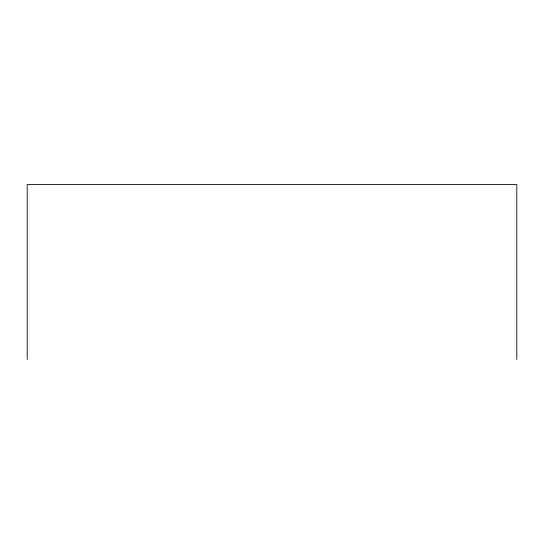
<?xml version="1.0" encoding="UTF-8"?>
<svg xmlns="http://www.w3.org/2000/svg" width="544" height="544" viewBox="0 0 544 544"><rect width="100%" height="100%" fill="white"/><g stroke="black" fill="none" stroke-linecap="round" stroke-linejoin="round"><path stroke-width="0.82" d="M516.8 359.414L516.8 184.586L27.2 184.586L27.2 359.414"/></g></svg>
